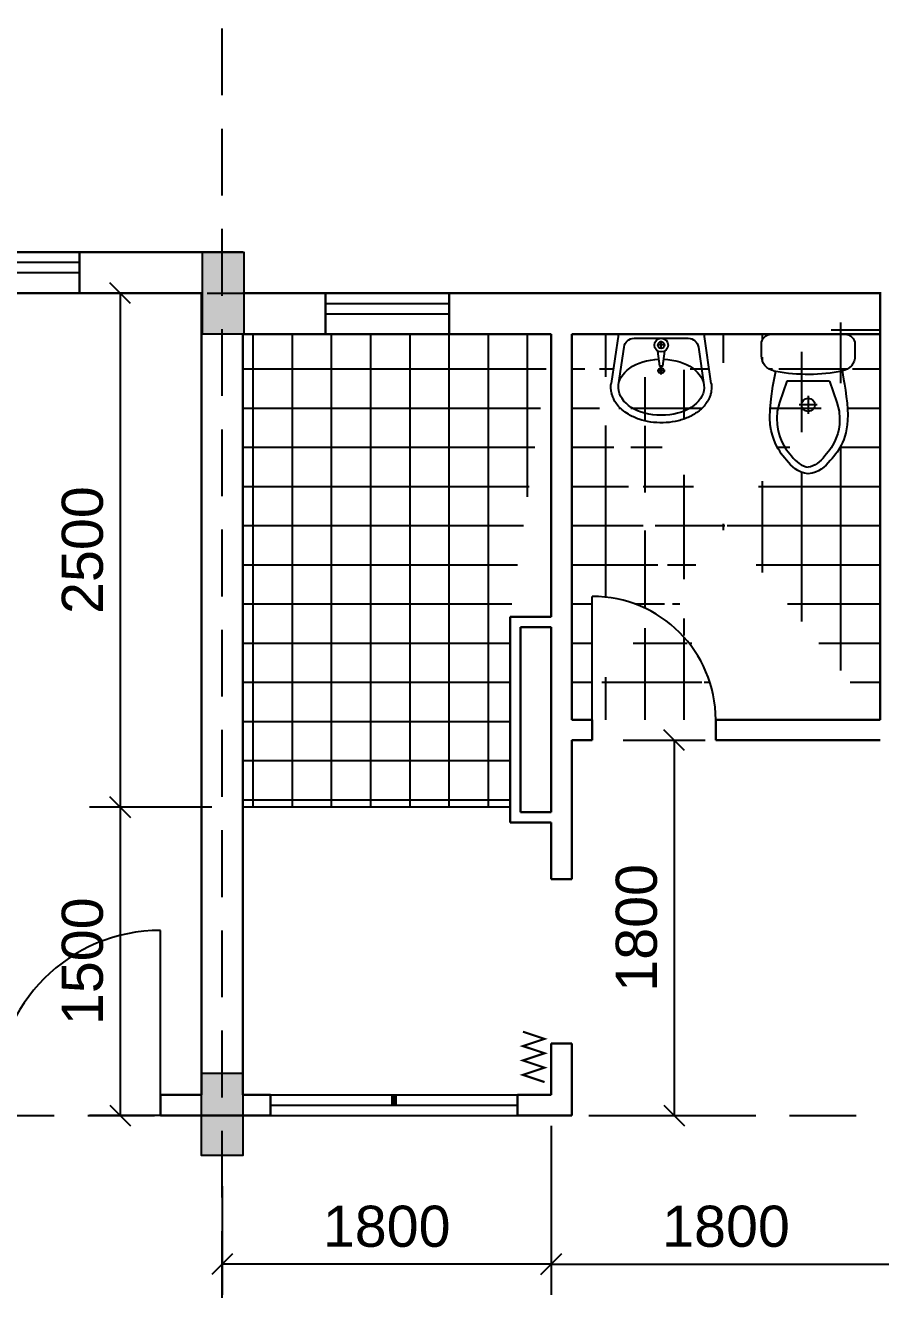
# Model space of a CAD drawing. Extents: x -100 to 171306, y -3236 to 60448.
# Drawn here: x 40397 to 44552, y 14442 to 20719 of the extents above; entities that cross this region are included whole.
import ezdxf

# ---------------------------------------------------------------- set-up
doc = ezdxf.new("R2010")
doc.units = 0
doc.header["$LTSCALE"] = 1300
doc.linetypes.add('HIDDEN', pattern=[0.375, 0.25, -0.125])
doc.layers.get('0').update_dxf_attribs({"linetype": 'CONTINUOUS'})
doc.layers.get('DEFPOINTS').update_dxf_attribs({"linetype": 'CONTINUOUS'})
for name, color, linetype in [('COT', 1, 'CONTINUOUS'), ('CUA', 4, 'CONTINUOUS'), ('HATCH', 5, 'CONTINUOUS'), ('RANH', 2, 'CONTINUOUS'), ('TBI', 2, 'CONTINUOUS'), ('TIM', 6, 'CONTINUOUS')]:
    doc.layers.add(name, color=color, linetype=linetype)
doc.layers.add('TUONG', color=3, linetype='CONTINUOUS', lineweight=30)
doc.styles.add('VNI-HELVE', font='VHELVEN.TTF')
doc.dimstyles.new('DIM100S', dxfattribs={"dimscale": 0, "dimtxt": 200, "dimasz": 100, "dimexe": 150, "dimexo": 150, "dimgap": 80, "dimtad": 1, "dimdec": 0, "dimrnd": 50, "dimzin": 0, "dimdsep": 46, "dimtxsty": 'VNI-HELVE', "dimblk1": 'OBLIQUE', "dimblk2": 'OBLIQUE', "dimsah": 1, "dimcen": 0, "dimclrd": 6, "dimclre": 6, "dimclrt": 6, "dimadec": 0, "dimazin": 0, "dimtfac": 1, "dimtdec": 0, "dimtmove": 0, "dimatfit": 3, "dimfxl": 1, "dimtolj": 1, "dimtzin": 0, "dimarcsym": 0})
pattern_1 = [(0, (-216.3789011299732, 3.637978807091713e-12), (0, 190.5), []), (90, (-216.3789011299732, 3.637978807091713e-12), (-190.5, 1.166437552015814e-14), [])]

# ---------------------------------------------------------------- blocks, each defined once
blk = doc.blocks.new('SX')
at = {"layer": 'CUA', "const_width": 15}
blk.add_lwpolyline([(0, 0), (50, 150), (100, 0), (150, 150), (200, 0), (250, 150), (300, 0), (350, 150)], dxfattribs=at)
blk = doc.blocks.new('S12A')
at = {"layer": 'CUA', "color": 4, "linetype": 'Continuous'}
for p, q in [((-600, 50), (600, 50)), ((-600, 0), (600, 0)), ((-600, -50), (600, -50))]:
    blk.add_line(p, q, dxfattribs=at)
at = {"layer": 'CUA', "color": 4, "linetype": 'Continuous', "const_width": 30}
blk.add_lwpolyline([(0, 0), (0, 50)], dxfattribs=at)
blk = doc.blocks.new('S18B')
at = {"layer": 'CUA', "color": 4, "linetype": 'Continuous'}
for p, q in [((-900, 100), (900, 100)), ((-900, 50), (900, 50)), ((-900, 0), (900, 0)), ((-900, -100), (900, -100))]:
    blk.add_line(p, q, dxfattribs=at)
at = {"layer": 'CUA', "color": 4, "linetype": 'Continuous', "const_width": 30}
for points in [[(-300, 50), (-300, 100)], [(300, 50), (300, 100)]]:
    blk.add_lwpolyline(points, dxfattribs=at)
blk = doc.blocks.new('_OBLIQUE')
at = {"color": 0, "linetype": 'ByBlock'}
blk.add_line((-0.5, -0.5), (0.5, 0.5), dxfattribs=at)
blk = doc.blocks.new('*D244')
at = {"layer": 'DEFPOINTS', "color": 0, "linetype": 'Continuous', "transparency": 16777216}
for p in [(41251.84429085737, 19418.71182994907), (40855.84970056134, 16918.65133448765), (41451.84429085786, 16918.65133448765)]:
    blk.add_point(p, dxfattribs=at)
at = {"layer": 'TIM', "color": 6, "linetype": 'Continuous', "lineweight": -2, "transparency": 16777216}
for p, q in [((41101.84429085737, 19418.71182994907), (40705.84970056134, 19418.71182994908)), ((40855.84970056134, 19418.71182994908), (40855.84970056134, 16918.65133448765)), ((41301.84429085786, 16918.65133448765), (40705.84970056134, 16918.65133448765))]:
    blk.add_line(p, q, dxfattribs=at)
at = {"layer": 'TIM', "color": 6, "linetype": 'Continuous', "lineweight": -2, "transparency": 16777216, "xscale": 100, "yscale": 100, "zscale": 100}
for p, rotation in [((40855.84970056134, 19418.71182994908), 90), ((40855.84970056134, 16918.65133448765), 270)]:
    blk.add_blockref('_OBLIQUE', p, dxfattribs=dict(at, rotation=rotation))
at = {"layer": 'TIM', "color": 6, "linetype": 'Continuous', "transparency": 16777216, "insert": (40673.064185241, 18168.68158221837), "char_height": 200, "attachment_point": 5, "rotation": 90, "style": 'VNI-HELVE'}
blk.add_mtext('\\A1;2500', dxfattribs=at)
blk = doc.blocks.new('*D245')
at = {"layer": 'DEFPOINTS', "color": 0, "linetype": 'Continuous', "transparency": 16777216}
for p in [(41251.84429085787, 16918.65133448765), (40855.84970056134, 15418.71182994334), (41251.84429085852, 15418.71182994334)]:
    blk.add_point(p, dxfattribs=at)
at = {"layer": 'TIM', "color": 6, "linetype": 'Continuous', "lineweight": -2, "transparency": 16777216}
for p, q in [((41101.84429085787, 16918.65133448765), (40705.84970056135, 16918.65133448765)), ((40855.84970056135, 16918.65133448765), (40855.84970056134, 15418.71182994334)), ((41101.84429085852, 15418.71182994334), (40705.84970056134, 15418.71182994334))]:
    blk.add_line(p, q, dxfattribs=at)
at = {"layer": 'TIM', "color": 6, "linetype": 'Continuous', "lineweight": -2, "transparency": 16777216, "xscale": 100, "yscale": 100, "zscale": 100}
for p, rotation in [((40855.84970056135, 16918.65133448765), 90), ((40855.84970056134, 15418.71182994334), 270)]:
    blk.add_blockref('_OBLIQUE', p, dxfattribs=dict(at, rotation=rotation))
at = {"layer": 'TIM', "color": 6, "linetype": 'Continuous', "transparency": 16777216, "insert": (40673.064185241, 16168.6815822155), "char_height": 200, "attachment_point": 5, "rotation": 90, "style": 'VNI-HELVE'}
blk.add_mtext('\\A1;1500', dxfattribs=at)
blk = doc.blocks.new('*D246')
at = {"layer": 'DEFPOINTS', "color": 0, "linetype": 'Continuous', "transparency": 16777216}
for p in [(43151.84429085755, 17243.68158221992), (43051.84429085498, 15418.68111542413), (43550.02634963893, 15418.68111542413)]:
    blk.add_point(p, dxfattribs=at)
at = {"layer": 'TIM', "color": 6, "linetype": 'Continuous', "lineweight": -2, "transparency": 16777216}
for p, q in [((43301.84429085755, 17243.68158221992), (43700.02634963894, 17243.68158221992)), ((43550.02634963894, 17243.68158221992), (43550.02634963893, 15418.68111542413)), ((43201.84429085498, 15418.68111542413), (43700.02634963893, 15418.68111542413))]:
    blk.add_line(p, q, dxfattribs=at)
at = {"layer": 'TIM', "color": 6, "linetype": 'Continuous', "lineweight": -2, "transparency": 16777216, "xscale": 100, "yscale": 100, "zscale": 100}
for p, rotation in [((43550.02634963894, 17243.68158221992), 90), ((43550.02634963893, 15418.68111542413), 270)]:
    blk.add_blockref('_OBLIQUE', p, dxfattribs=dict(at, rotation=rotation))
at = {"layer": 'TIM', "color": 6, "linetype": 'Continuous', "transparency": 16777216, "insert": (43367.2408343186, 16331.18134882203), "char_height": 200, "attachment_point": 5, "rotation": 90, "style": 'VNI-HELVE'}
blk.add_mtext('\\A1;1800', dxfattribs=at)
blk = doc.blocks.new('*D247')
at = {"layer": 'DEFPOINTS', "color": 0, "linetype": 'Continuous', "transparency": 16777216}
for p in [(42951.84429085498, 15518.68111542425), (41351.84429086014, 15224.39288581674), (41351.84429086014, 14695.37780185843)]:
    blk.add_point(p, dxfattribs=at)
at = {"layer": 'TIM', "color": 6, "linetype": 'Continuous', "lineweight": -2, "transparency": 16777216}
for p, q in [((42951.84429085498, 15368.68111542425), (42951.84429085498, 14545.37780185843)), ((41351.84429086014, 15074.39288581674), (41351.84429086014, 14545.37780185843)), ((42951.84429085498, 14695.37780185843), (41351.84429086014, 14695.37780185843))]:
    blk.add_line(p, q, dxfattribs=at)
at = {"layer": 'TIM', "color": 6, "linetype": 'Continuous', "lineweight": -2, "transparency": 16777216, "xscale": 100, "yscale": 100, "zscale": 100, "rotation": 180}
blk.add_blockref('_OBLIQUE', (41351.84429086014, 14695.37780185843), dxfattribs=at)
at = {"layer": 'TIM', "color": 6, "linetype": 'Continuous', "lineweight": -2, "transparency": 16777216, "xscale": 100, "yscale": 100, "zscale": 100}
blk.add_blockref('_OBLIQUE', (42951.84429085498, 14695.37780185843), dxfattribs=at)
at = {"layer": 'TIM', "color": 6, "linetype": 'Continuous', "transparency": 16777216, "insert": (42151.84429085756, 14878.16331717877), "char_height": 200, "attachment_point": 5, "style": 'VNI-HELVE'}
blk.add_mtext('\\A1;1800', dxfattribs=at)
blk = doc.blocks.new('*D248')
at = {"layer": 'DEFPOINTS', "color": 0, "linetype": 'Continuous', "transparency": 16777216}
for p in [(42951.84429085498, 15368.68111542425), (44651.84429085731, 15224.39288582034), (44651.84429085731, 14695.37780185843)]:
    blk.add_point(p, dxfattribs=at)
at = {"layer": 'TIM', "color": 6, "linetype": 'Continuous', "lineweight": -2, "transparency": 16777216}
for p, q in [((42951.84429085498, 15218.68111542425), (42951.84429085498, 14545.37780185843)), ((44651.84429085731, 15074.39288582034), (44651.84429085731, 14545.37780185843)), ((42951.84429085498, 14695.37780185843), (44651.84429085731, 14695.37780185843))]:
    blk.add_line(p, q, dxfattribs=at)
at = {"layer": 'TIM', "color": 6, "linetype": 'Continuous', "lineweight": -2, "transparency": 16777216, "xscale": 100, "yscale": 100, "zscale": 100, "rotation": 180}
blk.add_blockref('_OBLIQUE', (42951.84429085498, 14695.37780185843), dxfattribs=at)
at = {"layer": 'TIM', "color": 6, "linetype": 'Continuous', "lineweight": -2, "transparency": 16777216, "xscale": 100, "yscale": 100, "zscale": 100}
blk.add_blockref('_OBLIQUE', (44651.84429085731, 14695.37780185843), dxfattribs=at)
at = {"layer": 'TIM', "color": 6, "linetype": 'Continuous', "transparency": 16777216, "insert": (43801.84429085614, 14878.16331717877), "char_height": 200, "attachment_point": 5, "style": 'VNI-HELVE'}
blk.add_mtext('\\A1;1800', dxfattribs=at)

msp = doc.modelspace()

# ---------------------------------------------------------------- hatches: boundary and pattern name
at = {"layer": 'HATCH', "linetype": 'Continuous'}
h = msp.add_hatch(dxfattribs=at)
h.set_pattern_fill('NET', color=5, scale=60, style=0)
h.set_pattern_definition(pattern_1)
edge = h.paths.add_edge_path()
edge.add_line((43730.38957792421, 18979.22238072291), (43695.44121979544, 19219.36938475971))
edge.add_line((43695.44121979544, 19219.36938475971), (43278.44121979547, 19219.36938475971))
edge.add_line((43278.44121979547, 19219.36938475971), (43243.49286166671, 18979.22238072291))
edge.add_spline(control_points=[(43730.38957792419, 18979.22238072293), (43731.19773835915, 18973.66912106709), (43731.63877074666, 18968.06703070685), (43731.70872846789, 18961.97854205373), (43731.71149704904, 18961.49663843782), (43731.71149704904, 18961.01473482102), (43731.71149704904, 18955.40044720847), (43731.33468725211, 18949.7863516994), (43729.84008666263, 18938.64965035487), (43728.72249166301, 18933.12735274443), (43725.78157504489, 18922.25530406478), (43723.95854426681, 18916.90568458845), (43719.65687549921, 18906.44233795524), (43717.17850112735, 18901.3285691551), (43710.16025398921, 18888.76366630596), (43705.22272794558, 18881.50010676853), (43694.14661078761, 18867.71929613121), (43688.00823740627, 18861.20082749095), (43674.70104415688, 18848.95149640447), (43667.53191731674, 18843.21992562469), (43645.13820541403, 18827.54847502098), (43628.69027622304, 18818.73387126884), (43593.47660581618, 18804.32752647011), (43574.70773546243, 18798.73735499494), (43535.89309167187, 18790.92610147166), (43515.84830805474, 18788.70680820106), (43475.59243699573, 18787.70895022451), (43455.38355183756, 18788.93063017996), (43415.92201688968, 18794.77693443025), (43396.67093533639, 18799.40016699424), (43360.19570740876, 18811.91972054942), (43342.97002145895, 18819.81396001489), (43315.95808704018, 18836.06194939342), (43305.43846945502, 18843.66649916201), (43288.21116681811, 18858.79737203502), (43281.15965913027, 18866.0538706339), (43268.57109820371, 18881.51500158335), (43263.03439544907, 18889.7218057496), (43254.76834374219, 18905.07086775925), (43251.6909325864, 18912.05295975146), (43246.76472618001, 18926.39531169697), (43244.91718203179, 18933.75541189732), (43242.55230655983, 18948.67218477467), (43242.03592889393, 18956.22764105095), (43242.31432126434, 18968.93921987027), (43242.74760539474, 18974.10152724084), (43243.4929123259, 18979.22238072292)], knot_values=[6.188041064605255, 6.188041064605255, 6.188041064605255, 6.188041064605255, 6.275655103158307, 6.275655103158307, 6.283185307179586, 6.283185307179586, 6.283185307179586, 6.370913910330411, 6.370913910330411, 6.458642513481236, 6.458642513481236, 6.546371116632061, 6.546371116632061, 6.634099719782886, 6.634099719782886, 6.768000376950567, 6.768000376950567, 6.901901034118249, 6.901901034118249, 7.035801691285931, 7.035801691285931, 7.295926831772173, 7.295926831772173, 7.556051972258415, 7.556051972258415, 7.816177112744657, 7.816177112744657, 8.0763022532309, 8.0763022532309, 8.336427393717141, 8.336427393717141, 8.596552534203383, 8.596552534203383, 8.783727799519744, 8.783727799519744, 8.934605580622998, 8.934605580622998, 9.085483361726252, 9.085483361726252, 9.203365609722564, 9.203365609722564, 9.321247857718877, 9.321247857718877, 9.43913010571519, 9.43913010571519, 9.519922363184284, 9.519922363184284, 9.519922363184284, 9.519922363184284], degree=3, periodic=0)
edge.add_arc((44049.34429085737, 19114.31262791571), 75.0000000000002, 179.9999999999972, 259.2907458806276, ccw=False)
edge.add_line((43974.3442908574, 19114.31262791572), (43974.34429085739, 19169.36938475992))
edge.add_arc((44024.34429085739, 19169.36938475992), 50, 90, 180, ccw=False)
edge.add_line((44024.34429085739, 19219.36938475992), (44379.3442908574, 19219.36938475992))
edge.add_arc((44379.3442908574, 19169.36938475992), 50, 0, 90, ccw=False)
edge.add_line((44429.3442908574, 19169.36938475992), (44429.34429085739, 19114.31262791572))
edge.add_arc((44354.31074856959, 19114.32471888717), 75.03354326197281, 279.4931513858389, 359.99076730742854, ccw=False)
edge.add_line((44366.68600933337, 19040.31873578125), (44367.79183678065, 19034.69933467027))
edge.add_line((44367.79183678065, 19034.69933467027), (44370.40376292289, 19020.92894466961))
edge.add_line((44370.40376292289, 19020.92894466961), (44374.08067556579, 19000.56267176393))
edge.add_line((44374.08067556579, 19000.56267176393), (44378.38146251506, 18975.15562193784))
edge.add_line((44378.38146251506, 18975.15562193784), (44382.86501157637, 18946.26290117606))
edge.add_line((44382.86501157637, 18946.26290117606), (44387.09021055542, 18915.4396154632))
edge.add_line((44387.09021055542, 18915.4396154632), (44390.61594725788, 18884.24087078391))
edge.add_line((44390.61594725788, 18884.24087078391), (44393.00110948939, 18854.22177312286))
edge.add_line((44393.00110948939, 18854.22177312286), (44393.904044601, 18826.64402623312))
edge.add_line((44393.904044601, 18826.64402623312), (44393.38093812446, 18801.59572494153))
edge.add_line((44393.38093812446, 18801.59572494153), (44391.58743513685, 18778.87156184334))
edge.add_line((44391.58743513685, 18778.87156184334), (44388.67918071524, 18758.26622953383))
edge.add_line((44388.67918071524, 18758.26622953383), (44384.81181993668, 18739.57442060823))
edge.add_line((44384.81181993668, 18739.57442060823), (44380.14099787825, 18722.59082766185))
edge.add_line((44380.14099787825, 18722.59082766185), (44374.82235961702, 18707.11014328989))
edge.add_line((44374.82235961702, 18707.11014328989), (44369.01155023005, 18692.92706008767))
edge.add_line((44369.01155023005, 18692.92706008767), (44362.83515005153, 18679.84094303794))
edge.add_line((44362.83515005153, 18679.84094303794), (44356.30348044431, 18667.66984667357))
edge.add_line((44356.30348044431, 18667.66984667357), (44349.39779802829, 18656.23649791499))
edge.add_line((44349.39779802829, 18656.23649791499), (44342.09935942345, 18645.36362368253))
edge.add_line((44342.09935942345, 18645.36362368253), (44334.38942124975, 18634.87395089661))
edge.add_line((44334.38942124975, 18634.87395089661), (44326.24924012711, 18624.59020647763))
edge.add_line((44326.24924012711, 18624.59020647763), (44317.66007267551, 18614.33511734599))
edge.add_line((44317.66007267551, 18614.33511734599), (44308.60317551488, 18603.93141042201))
edge.add_line((44308.60317551488, 18603.93141042201), (44299.03008606159, 18593.29027090704))
edge.add_line((44299.03008606159, 18593.29027090704), (44288.77346491762, 18582.67671712576))
edge.add_line((44288.77346491762, 18582.67671712576), (44277.63625348129, 18572.4442256838))
edge.add_line((44277.63625348129, 18572.4442256838), (44265.42139315097, 18562.94627318673))
edge.add_line((44265.42139315097, 18562.94627318673), (44251.93182532507, 18554.53633624023))
edge.add_line((44251.93182532507, 18554.53633624023), (44236.97049140193, 18547.56789144985))
edge.add_line((44236.97049140193, 18547.56789144985), (44220.34033277992, 18542.3944154212))
edge.add_line((44220.34033277992, 18542.3944154212), (44201.84429085739, 18539.36938475997))
edge.add_line((44201.84429085739, 18539.36938475997), (44183.4032489335, 18542.71338686262))
edge.add_line((44183.4032489335, 18542.71338686262), (44166.86491522282, 18548.17329053268))
edge.add_line((44166.86491522282, 18548.17329053268), (44152.02615604859, 18555.39907503856))
edge.add_line((44152.02615604859, 18555.39907503856), (44138.68383773402, 18564.04071964865))
edge.add_line((44138.68383773402, 18564.04071964865), (44126.63482660239, 18573.74820363133))
edge.add_line((44126.63482660239, 18573.74820363133), (44115.67598897688, 18584.17150625501))
edge.add_line((44115.67598897688, 18584.17150625501), (44105.60419118073, 18594.9606067881))
edge.add_line((44105.60419118073, 18594.9606067881), (44096.21629953718, 18605.76548449898))
edge.add_line((44096.21629953718, 18605.76548449898), (44087.33476154126, 18616.34755267723))
edge.add_line((44087.33476154126, 18616.34755267723), (44078.88434937523, 18626.91396069731))
edge.add_line((44078.88434937523, 18626.91396069731), (44070.81541639318, 18637.7832919548))
edge.add_line((44070.81541639318, 18637.7832919548), (44063.07831594919, 18649.27412984531))
edge.add_line((44063.07831594919, 18649.27412984531), (44055.62340139732, 18661.70505776444))
edge.add_line((44055.62340139732, 18661.70505776444), (44048.40102609163, 18675.39465910785))
edge.add_line((44048.40102609163, 18675.39465910785), (44041.36154338622, 18690.66151727112))
edge.add_line((44041.36154338622, 18690.66151727112), (44034.45530663514, 18707.82421564985))
edge.add_line((44034.45530663514, 18707.82421564985), (44027.76287236883, 18727.37213196526))
edge.add_line((44027.76287236883, 18727.37213196526), (44021.88560982297, 18750.47782124069))
edge.add_line((44021.88560982297, 18750.47782124069), (44017.55509140963, 18778.48463282513))
edge.add_line((44017.55509140963, 18778.48463282513), (44015.50288954088, 18812.7359160676))
edge.add_line((44015.50288954088, 18812.7359160676), (44016.46057662875, 18854.57502031701))
edge.add_line((44016.46057662875, 18854.57502031701), (44021.15972508532, 18905.34529492238))
edge.add_line((44021.15972508532, 18905.34529492238), (44030.33190732264, 18966.39008923265))
edge.add_line((44030.33190732264, 18966.39008923265), (44044.70869575274, 19039.0527525968))
edge.add_line((44551.84429085467, 19419.36938476001), (44551.84429085475, 17343.69693947838))
edge.add_line((43051.84429085754, 19219.36938475965), (44551.84429085469, 19219.36938476001))
edge.add_line((43051.84429085778, 17343.68158221992), (43051.84429085752, 19219.36938475965))
edge.add_arc((43151.84429085772, 17343.68158221992), 600, 0, 90)
edge.add_line((43151.84429085772, 17343.68158221992), (43151.84429085772, 17943.68158221992))
edge.add_line((43151.84429085772, 17343.68158221992), (43051.84429085778, 17343.68158221992))
edge.add_line((44551.84429085475, 17343.69693947838), (43751.84429085772, 17343.68158221992))
h = msp.add_hatch(dxfattribs=at)
h.set_pattern_fill('NET', color=5, scale=60, style=0)
h.set_pattern_definition(pattern_1)
edge = h.paths.add_edge_path()
edge.add_line((41451.84429086014, 15518.69647268269), (41451.8442908541, 19219.36938475923))
edge.add_line((41451.84429085463, 19219.36938475923), (42951.84429085744, 19219.36938475962))
edge.add_line((42951.84429085743, 18970.25856854325), (42951.84429085743, 19219.36938475962))
edge.add_line((42951.84429085742, 17843.68158221995), (42951.84429085744, 19219.36938475962))
edge.add_line((42751.84429085749, 17843.74207767948), (42951.84429085749, 17843.74207767948))
edge.add_line((42751.84429085749, 17843.68158221995), (42751.84429085749, 16843.68158221995))
edge.add_line((42751.84429085749, 16918.65133448971), (41451.84429086063, 16918.65133448765))

# ---------------------------------------------------------------- linework, layer by layer
at = {"layer": 'COT', "linetype": 'Continuous'}
for points in [[(41256.41668402204, 19618.71182994832), (41456.41668402204, 19618.71182994832), (41456.41668402204, 19219.36938475923), (41256.41668402204, 19219.36938475923)], [(41251.84429086014, 15623.73533100583), (41451.84429086014, 15623.73533100583), (41451.84429086014, 15224.39288581674), (41251.84429086014, 15224.39288581674)]]:
    msp.add_lwpolyline(points, close=True, dxfattribs=at)
for points in [[(41256.4166840221, 19219.36938475923), (41456.41668402204, 19219.36938475923), (41256.41668402204, 19618.71182994832), (41456.41668402204, 19618.71182994831)], [(41251.84429086019, 15224.39288581674), (41451.84429086014, 15224.39288581674), (41251.84429086014, 15623.73533100583), (41451.84429086014, 15623.73533100583)]]:
    msp.add_solid(points, dxfattribs=at)
at = {"layer": 'CUA', "color": 4, "linetype": 'Continuous'}
for p, q in [((41650.6256992822, 19418.67889125619), (42250.6256992822, 19418.67889125619)), ((41854.80355838872, 19368.67889125619), (42454.80355838872, 19368.67889125619)), ((41854.80355838872, 19318.67889125619), (42454.80355838872, 19318.67889125619)), ((43151.84429085772, 17343.68158221992), (43151.84429085772, 17943.68158221992)), ((41051.84429085731, 15518.71182994325), (41051.84429085731, 16318.71182994325))]:
    msp.add_line(p, q, dxfattribs=at)
at = {"layer": 'CUA', "color": 3, "linetype": 'Continuous'}
msp.add_line((42751.84429085749, 16918.65133448971), (41451.84429086063, 16918.65133448765), dxfattribs=at)
at = {"layer": 'CUA', "color": 4, "linetype": 'Continuous'}
for centre, radius, start, end in [((43151.84429085772, 17343.68158221992), 600, 0, 90), ((41051.84429085731, 15518.71182994325), 800, 90, 180)]:
    msp.add_arc(centre, radius, start, end, dxfattribs=at)
at = {"layer": 'RANH', "color": 2, "linetype": 'HIDDEN'}
for p, q in [((41351.84429085759, 7218.711829974756), (41351.84429085759, 28379.79701374779)), ((11541.94947329303, 19418.71182994904), (64573.03110050604, 19418.71182994904)), ((5597.666431750892, 15418.71182994907), (64573.03110050604, 15418.71182994907))]:
    msp.add_line(p, q, dxfattribs=at)
at = {"layer": 'TBI', "color": 2, "linetype": 'Continuous'}
for p, q in [((43505.58332622897, 19166.61730072693), (43466.91642165856, 19166.61730072693)), ((43486.94121979544, 19147.97519429341), (43486.94121979544, 19186.64209886383)), ((43505.58332622897, 19041.19811808576), (43466.91642165856, 19041.19811808576)), ((43486.94121979544, 19022.55601165224), (43486.94121979544, 19061.22291622266)), ((44306.11290956826, 18990.32704608467), (44097.57567214651, 18990.32704608469)), ((44201.84429085739, 18919.52665009472), (44201.84429085739, 18831.26621917932)), ((44245.97450631507, 18875.39643463702), (44157.71407539967, 18875.39643463702))]:
    msp.add_line(p, q, dxfattribs=at)
for points in [[(43730.38957792421, 18979.22238072291), (43695.44121979544, 19219.36938475971), (43278.44121979547, 19219.36938475971), (43243.49286166671, 18979.22238072291)], [(43503.13177954434, 19137.2464565139), (43493.30068506157, 19064.21987980395), (43480.58175452935, 19064.21987980396), (43470.75066004658, 19137.2464565139)], [(44097.57567214652, 18990.32704608467), (44079.83612629303, 18938.75036296979), (44062.11323530376, 18887.23208917279), (44051.30556625635, 18844.33450221212), (44049.14648021837, 18809.34101519578), (44050.20226438858, 18780.08405598542), (44053.60511109574, 18756.29496241223), (44058.58437226198, 18736.43460023379), (44064.54193391804, 18719.01287862852), (44070.83383905554, 18703.37685658144), (44077.18189721159, 18689.60952344969), (44083.59431578697, 18677.45514899132), (44090.16499881831, 18666.49866027858), (44097.02026318979, 18656.31749071007), (44104.30503289682, 18646.5044738891), (44112.15758004829, 18636.68563717803), (44120.61872835563, 18626.60444985482), (44129.45120511014, 18616.43882003715), (44138.48159093189, 18606.76529973271), (44147.79371818669, 18597.90823625902), (44157.52202077513, 18590.07046928177), (44167.830729185, 18583.39365402621), (44178.97341863927, 18577.9676833054), (44191.33421306608, 18573.88693683865), (44201.8442908574, 18571.98109429577)], [(44306.11290956826, 18990.32704608467), (44323.85245542174, 18938.75036296979), (44341.57534641101, 18887.23208917279), (44352.38301545842, 18844.33450221212), (44354.5421014964, 18809.34101519578), (44353.48631732619, 18780.08405598542), (44350.08347061903, 18756.29496241223), (44345.10420945279, 18736.43460023379), (44339.14664779673, 18719.01287862852), (44332.85474265923, 18703.37685658144), (44326.50668450318, 18689.60952344969), (44320.0942659278, 18677.45514899132), (44313.52358289646, 18666.49866027858), (44306.66831852498, 18656.31749071007), (44299.38354881795, 18646.5044738891), (44291.53100166648, 18636.68563717803), (44283.06985335914, 18626.60444985482), (44274.23737660463, 18616.43882003715), (44265.20699078288, 18606.76529973271), (44255.89486352808, 18597.90823625902), (44246.16656093964, 18590.07046928177), (44235.85785252977, 18583.39365402621), (44224.7151630755, 18577.9676833054), (44212.35436864869, 18573.88693683865), (44201.8442908574, 18571.98109429577)]]:
    msp.add_lwpolyline(points, dxfattribs=at)
for points in [[(44035.40739189307, 19040.61891822989, -0.3604694923904597), (43974.34429085737, 19114.31262791572), (43974.3442908574, 19114.31262791572), (43974.34429085739, 19169.36938475992, -0.414213562373095), (44024.34429085739, 19219.36938475992), (44379.3442908574, 19219.36938475992, -0.414213562373095), (44429.3442908574, 19169.36938475992), (44429.34429085739, 19114.31262791572, -0.3664310780262656), (44366.68600933337, 19040.31873578125), (44367.79183678065, 19034.69933467027), (44370.40376292289, 19020.92894466961), (44374.08067556579, 19000.56267176393), (44378.38146251506, 18975.15562193784), (44382.86501157637, 18946.26290117606), (44387.09021055542, 18915.4396154632), (44390.61594725788, 18884.24087078391), (44393.00110948939, 18854.22177312286), (44393.904044601, 18826.64402623312), (44393.38093812446, 18801.59572494153), (44391.58743513685, 18778.87156184334), (44388.67918071524, 18758.26622953383), (44384.81181993668, 18739.57442060823), (44380.14099787825, 18722.59082766185), (44374.82235961702, 18707.11014328989), (44369.01155023005, 18692.92706008767), (44362.83515005153, 18679.84094303794), (44356.30348044431, 18667.66984667357), (44349.39779802829, 18656.23649791499), (44342.09935942345, 18645.36362368253), (44334.38942124975, 18634.87395089661), (44326.24924012711, 18624.59020647763), (44317.66007267551, 18614.33511734599), (44308.60317551488, 18603.93141042201), (44299.03008606159, 18593.29027090704), (44288.77346491762, 18582.67671712576), (44277.63625348129, 18572.4442256838), (44265.42139315097, 18562.94627318673), (44251.93182532507, 18554.53633624023), (44236.97049140193, 18547.56789144985), (44220.34033277992, 18542.3944154212), (44201.84429085739, 18539.36938475997), (44183.4032489335, 18542.71338686262), (44166.86491522282, 18548.17329053268), (44152.02615604859, 18555.39907503856), (44138.68383773402, 18564.04071964865), (44126.63482660239, 18573.74820363133), (44115.67598897688, 18584.17150625501), (44105.60419118073, 18594.9606067881), (44096.21629953718, 18605.76548449898), (44087.33476154126, 18616.34755267723), (44078.88434937523, 18626.91396069731), (44070.81541639318, 18637.7832919548), (44063.07831594919, 18649.27412984531), (44055.62340139732, 18661.70505776444), (44048.40102609163, 18675.39465910785), (44041.36154338622, 18690.66151727112), (44034.45530663514, 18707.82421564985), (44027.76287236883, 18727.37213196526), (44021.88560982297, 18750.47782124069), (44017.55509140963, 18778.48463282513), (44015.50288954088, 18812.7359160676), (44016.46057662875, 18854.57502031701), (44021.15972508532, 18905.34529492238), (44030.33190732264, 18966.39008923265), (44044.70869575274, 19039.0527525968)], [(43279.25696809943, 18973.09036236399), (43305.95857783805, 19156.56998558573, -0.3724924437097543), (43355.43737478932, 19199.36938475971), (43618.4450648016, 19199.36938475971, -0.3724924437097543), (43667.92386175287, 19156.56998558573), (43694.62547149149, 18973.09036236399)]]:
    msp.add_lwpolyline(points, format="xyb", dxfattribs=at)
for centre, radius in [((43486.94121979546, 19166.19811808576), 33.17126667394768), ((43486.94121979546, 19166.19811808576), 16.28223118407186), ((43486.94121979546, 19041.19811808576), 13.36496379994787), ((44201.84429085739, 18875.39643463702), 32.38698775391094)]:
    msp.add_circle(centre, radius, dxfattribs=at)
for centre, radius, start, end in [((44056.20427095505, 19135.7266924684), 97.35501476313168, 257.6654814262785, 263.2187553480524), ((44201.84429085739, 19920.68216220179), 895.6631926840753, 259.8941119081218, 280.7092541193725)]:
    msp.add_arc(centre, radius, start, end, dxfattribs=at)
at = {"layer": 'TBI', "color": 2, "linetype": 'Continuous', "extrusion": (0, 0, -1)}
msp.add_ellipse((43486.94121979546, 18961.014734821), major_axis=(-208.4999999991319, 1.053591214918976e-13), ratio=0.6553733815916917, start_param=1.622793091926768, end_param=7.801984868842611, dxfattribs=at)
at = {"layer": 'TBI', "color": 2, "linetype": 'Continuous'}
msp.add_open_spline([(43730.38957792419, 18979.22238072293), (43731.19773835915, 18973.66912106709), (43731.63877074666, 18968.06703070685), (43731.70872846789, 18961.97854205373), (43731.71149704904, 18961.49663843782), (43731.71149704904, 18961.01473482102), (43731.71149704904, 18955.40044720847), (43731.33468725211, 18949.7863516994), (43729.84008666263, 18938.64965035487), (43728.72249166301, 18933.12735274443), (43725.78157504489, 18922.25530406478), (43723.95854426681, 18916.90568458845), (43719.65687549921, 18906.44233795524), (43717.17850112735, 18901.3285691551), (43710.16025398921, 18888.76366630596), (43705.22272794558, 18881.50010676853), (43694.14661078761, 18867.71929613121), (43688.00823740627, 18861.20082749095), (43674.70104415688, 18848.95149640447), (43667.53191731674, 18843.21992562469), (43645.13820541403, 18827.54847502098), (43628.69027622304, 18818.73387126884), (43593.47660581618, 18804.32752647011), (43574.70773546243, 18798.73735499494), (43535.89309167187, 18790.92610147166), (43515.84830805474, 18788.70680820106), (43475.59243699573, 18787.70895022451), (43455.38355183756, 18788.93063017996), (43415.92201688968, 18794.77693443025), (43396.67093533639, 18799.40016699424), (43360.19570740876, 18811.91972054942), (43342.97002145895, 18819.81396001489), (43315.95808704018, 18836.06194939342), (43305.43846945502, 18843.66649916201), (43288.21116681811, 18858.79737203502), (43281.15965913027, 18866.0538706339), (43268.57109820371, 18881.51500158335), (43263.03439544907, 18889.7218057496), (43254.76834374219, 18905.07086775925), (43251.6909325864, 18912.05295975146), (43246.76472618001, 18926.39531169697), (43244.91718203179, 18933.75541189732), (43242.55230655983, 18948.67218477467), (43242.03592889393, 18956.22764105095), (43242.31432126434, 18968.93921987027), (43242.74760539474, 18974.10152724084), (43243.4929123259, 18979.22238072292)], degree=3, knots=[6.188041064605255, 6.188041064605255, 6.188041064605255, 6.188041064605255, 6.275655103158307, 6.275655103158307, 6.283185307179586, 6.283185307179586, 6.283185307179586, 6.370913910330411, 6.370913910330411, 6.458642513481236, 6.458642513481236, 6.546371116632061, 6.546371116632061, 6.634099719782886, 6.634099719782886, 6.768000376950567, 6.768000376950567, 6.901901034118249, 6.901901034118249, 7.035801691285931, 7.035801691285931, 7.295926831772173, 7.295926831772173, 7.556051972258415, 7.556051972258415, 7.816177112744657, 7.816177112744657, 8.0763022532309, 8.0763022532309, 8.336427393717141, 8.336427393717141, 8.596552534203383, 8.596552534203383, 8.783727799519744, 8.783727799519744, 8.934605580622998, 8.934605580622998, 9.085483361726252, 9.085483361726252, 9.203365609722564, 9.203365609722564, 9.321247857718877, 9.321247857718877, 9.43913010571519, 9.43913010571519, 9.519922363184284, 9.519922363184284, 9.519922363184284, 9.519922363184284], dxfattribs=at)
at = {"layer": 'TUONG', "color": 3}
for p, q in [((41451.84429085487, 19618.71182994832), (38151.84429085737, 19618.71182994907)), ((40658.42649931774, 19418.71182994901), (40658.42649931774, 19618.71182994907)), ((40658.42649931786, 19418.71182994901), (40658.42649931786, 19618.71182994907)), ((38151.84429085737, 19418.71182994907), (41251.84429085737, 19418.71182994907)), ((41251.84429086015, 15518.71182994334), (41251.84429085378, 19418.71182994907)), ((44556.41668402216, 19419.36938476001), (41451.8442908572, 19419.36938475923)), ((41854.80354834887, 19218.50993475179), (41854.65155138718, 19418.50987699409)), ((41451.84429085463, 19219.36938475923), (42951.84429085744, 19219.36938475962)), ((41451.84429086014, 15518.69647268269), (41451.8442908541, 19219.36938475923)), ((41451.84429085571, 18668.66669174856), (41451.84429085475, 19219.32424655941)), ((42951.84429085742, 17843.68158221995), (42951.84429085744, 19219.36938475962)), ((42951.84429085743, 18970.25856854325), (42951.84429085743, 19219.36938475962)), ((43051.84429085754, 19219.36938475965), (44551.84429085469, 19219.36938476001)), ((44551.84429085469, 19068.6964726906), (44551.84429085475, 17343.69693947838)), ((43051.84429085749, 18219.58565647381), (43051.84429085755, 17343.68158221995)), ((42751.84429085749, 17843.74207767948), (42951.84429085749, 17843.74207767948)), ((42751.84429085749, 17843.68158221995), (42951.84429085742, 17843.68158221995)), ((42751.84429085749, 17843.68158221995), (42751.84429085749, 16843.68158221995)), ((42801.84429085749, 17793.74207767948), (42951.84429085749, 17793.74207767948)), ((42801.84429085749, 17793.68158221995), (42951.84429085749, 17793.68158221995)), ((42801.84429085749, 17793.68158221995), (42801.84429085749, 16893.68158221995)), ((42951.84429085749, 16893.68158221995), (42951.84429085743, 17793.74207767948)), ((43051.84429085778, 17343.68158221992), (43151.84429085778, 17343.68158221992)), ((43751.84429085766, 17343.68158221995), (44551.84429085755, 17343.68158221995)), ((43051.84429085749, 17243.68158221992), (43151.84429085749, 17243.68158221992)), ((43051.84429085498, 16568.63597722342), (43051.84429085755, 17243.68158221992)), ((43751.84429085766, 17243.68158221992), (44551.84429085499, 17243.68158221991)), ((42801.84429085749, 16893.68158221995), (42951.84429085749, 16893.68158221995)), ((42751.84429085749, 16843.68158221995), (42951.84429085749, 16843.68158221995)), ((42951.84429085498, 16568.63597722336), (42951.84429085749, 16843.68158221995)), ((42951.84429085498, 15518.68111542425), (42951.84429085498, 15768.63597722333)), ((43051.84429085498, 15418.68111542413), (43051.84429085498, 15768.63597722333)), ((41051.84429085731, 15518.71182994325), (41251.84429085737, 15518.71182994334)), ((41451.84429085749, 15518.69647268269), (41587.55832358967, 15518.68111542416)), ((41587.55832358967, 15518.68111542416), (41587.55832358967, 15418.68111542416)), ((42951.84429085498, 15518.68111542425), (42787.55832358967, 15518.68111542422)), ((41051.84429085731, 15418.71182994325), (41451.84429086031, 15418.71182994343)), ((41587.55832358967, 15418.68111542416), (41451.84429085498, 15418.68111542416)), ((42787.55832358967, 15418.68111542416), (43051.84429085498, 15418.68111542413))]:
    msp.add_line(p, q, dxfattribs=at)
at = {"layer": 'TUONG', "color": 3, "linetype": 'ByBlock'}
for p, q in [((44551.84429085467, 19419.36938476001), (44551.84429085475, 17343.69693947838)), ((43051.84429085778, 17343.68158221992), (43051.84429085752, 19219.36938475965)), ((43151.84429085772, 17343.68158221992), (43051.84429085778, 17343.68158221992)), ((43151.84429085778, 17343.68158221989), (43151.84429085755, 17243.68158222059)), ((44551.84429085475, 17343.69693947838), (43751.84429085772, 17343.68158221992)), ((43751.84429085772, 17343.68158221992), (43751.84429085772, 17243.68158221992)), ((42951.84429085498, 16568.63597722336), (43051.84429085498, 16568.63597722336)), ((42951.84429085498, 15768.63597722336), (43051.84429085498, 15768.63597722336)), ((41051.84429085737, 15518.71182994322), (41051.84429085737, 15418.71182994322)), ((42787.55832358967, 15518.68111542425), (42787.55832358967, 15418.68111542419))]:
    msp.add_line(p, q, dxfattribs=at)
at = {"layer": 'TUONG', "color": 3, "linetype": 'Continuous'}
msp.add_lwpolyline([(42454.95556539031, 19419.36938475948), (42455.107562352, 19219.36944251718)], dxfattribs=at)

# ---------------------------------------------------------------- block references
at = {"layer": 'CUA', "color": 4, "linetype": 'Continuous'}
for name, p in [('S18B', (39758.42649931774, 19518.71182994901)), ('S12A', (42187.55832358967, 15468.68111542416))]:
    msp.add_blockref(name, p, dxfattribs=at)
at = {"layer": 'CUA', "color": 4, "linetype": 'Continuous', "xscale": 0.6999999999970896, "yscale": 0.6999999999970896, "zscale": 0.7, "rotation": 90}
msp.add_blockref('SX', (42919.67365650756, 15581.02029425027), dxfattribs=at)

# ---------------------------------------------------------------- dimensions: what is measured, and where the dimension line sits
at = {"layer": 'TIM', "color": 6, "linetype": 'Continuous'}
for base, p1, p2, picture, middle in [((40855.84970056134, 16918.65133448765), (41251.84429085737, 19418.71182994907), (41451.84429085786, 16918.65133448765), '*D244', (40673.064185241, 18168.68158221837)), ((40855.84970056134, 15418.71182994334), (41251.84429085787, 16918.65133448765), (41251.84429085852, 15418.71182994334), '*D245', (40673.064185241, 16168.6815822155))]:
    dim = msp.add_linear_dim(base=base, p1=p1, p2=p2, angle=90, dimstyle='DIM100S', override={"dimscale": 1}, dxfattribs=at)
    dim.commit()
    dim.dimension.update_dxf_attribs({"geometry": picture, "text_midpoint": middle})
dim = msp.add_linear_dim(base=(43550.02634963893, 15418.68111542413), p1=(43151.84429085755, 17243.68158221992), p2=(43051.84429085498, 15418.68111542413), angle=90, text='1800', dimstyle='DIM100S', override={"dimscale": 1}, dxfattribs=at)
dim.commit()
dim.dimension.update_dxf_attribs({"geometry": '*D246', "text_midpoint": (43367.2408343186, 16331.18134882203)})
for base, p1, p2, picture, middle in [((41351.84429086014, 14695.37780185843), (42951.84429085498, 15518.68111542425), (41351.84429086014, 15224.39288581674), '*D247', (42151.84429085756, 14878.16331717877)), ((44651.84429085731, 14695.37780185843), (42951.84429085498, 15368.68111542425), (44651.84429085731, 15224.39288582034), '*D248', (43801.84429085614, 14878.16331717877))]:
    dim = msp.add_linear_dim(base=base, p1=p1, p2=p2, text='1800', dimstyle='DIM100S', override={"dimscale": 1}, dxfattribs=at)
    dim.commit()
    dim.dimension.update_dxf_attribs({"geometry": picture, "text_midpoint": middle})

doc.saveas('drawing.dxf')
